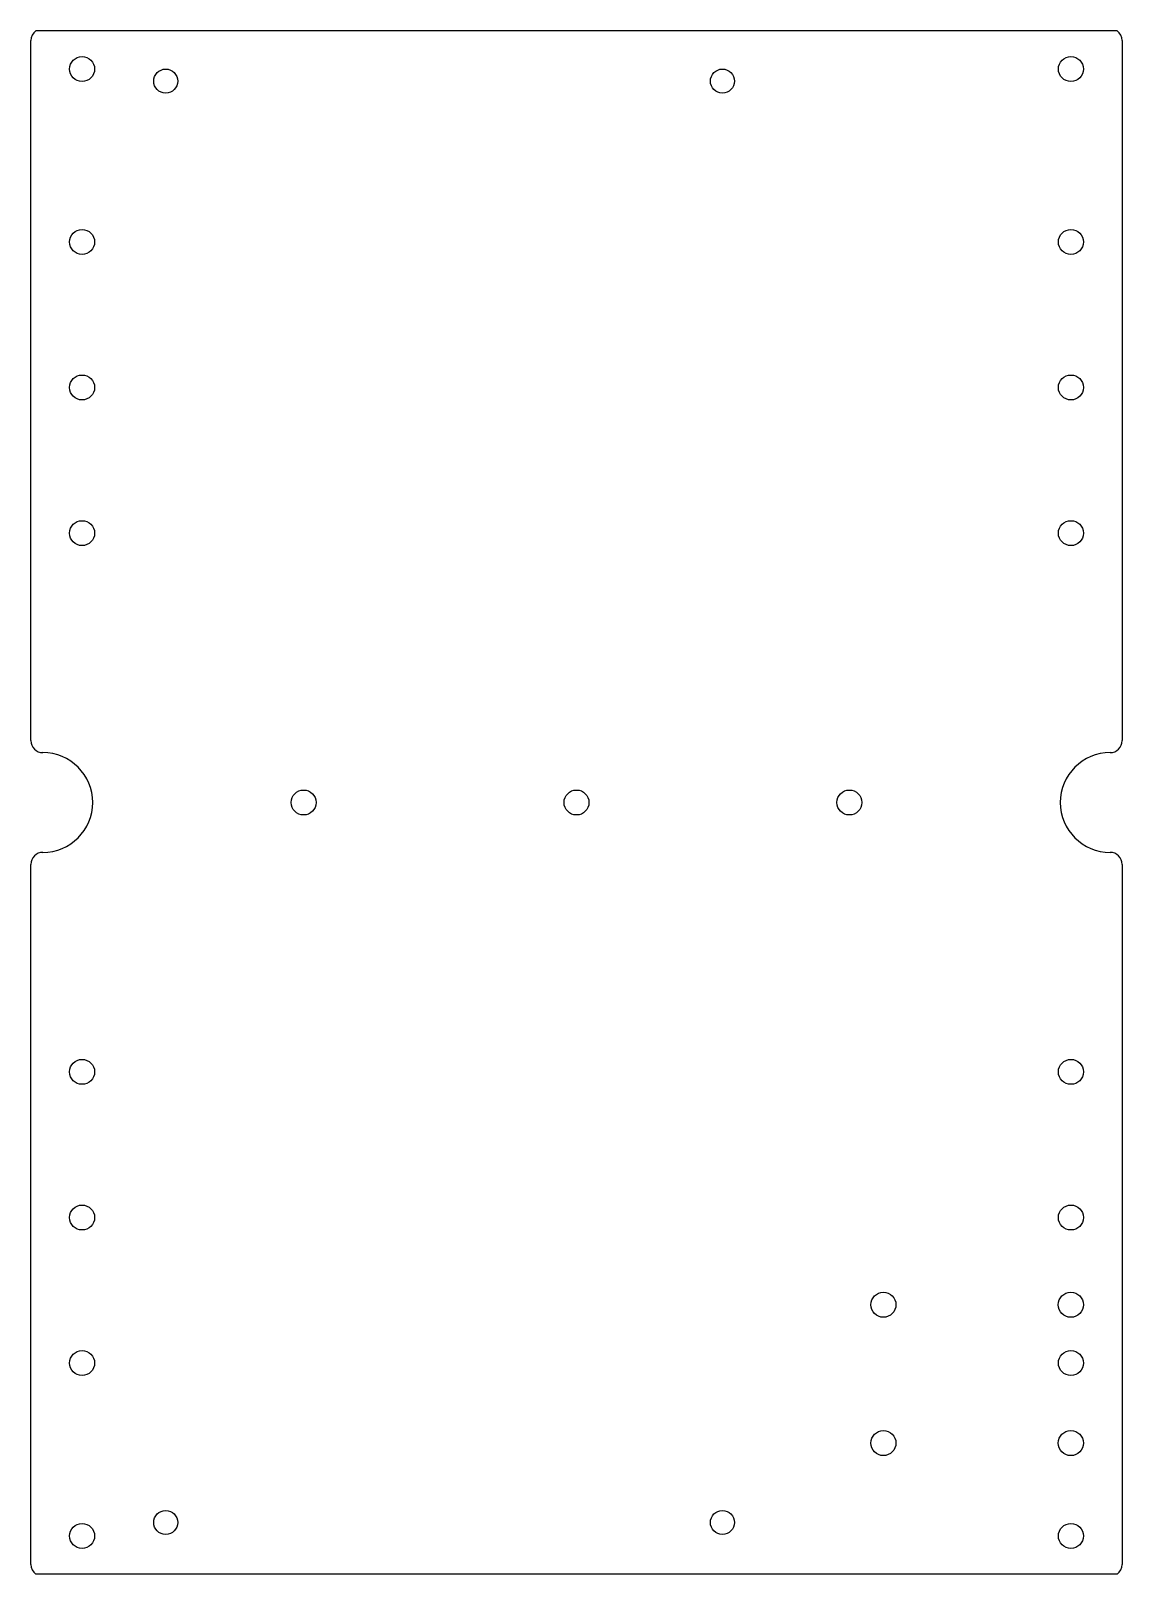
# Model space of a CAD drawing. Header units: millimetres. Extents: x -75 to 75, y -106 to 106.
import ezdxf

# ---------------------------------------------------------------- set-up
doc = ezdxf.new("R2010")
doc.units = ezdxf.units.MM
doc.layers.add('Cut', color=7, linetype='CONTINUOUS')

msp = doc.modelspace()

# ---------------------------------------------------------------- linework, layer by layer
at = {"layer": 'Cut'}
for p, q in [((74.2901, 106, -1.5875), (-74.2901, 106, -1.5875)), ((74.2901, 106, -1.5875), (-74.2901, 106, -1.5875)), ((-74.2901, 106, -1.5875), (-74.2901, 106)), ((74.2901, 106), (-74.2901, 106)), ((-74.2901, 106, -1.5875), (-74.2901, 106)), ((74.2901, 106), (-74.2901, 106)), ((74.2901, 106, -1.5875), (74.2901, 106)), ((74.2901, 106, -1.5875), (74.2901, 106)), ((-74.9799, 8.5, -1.5875), (-74.9799, 104.659, -1.5875)), ((-74.9799, 104.659, -1.5875), (-74.9799, 104.659)), ((-74.9799, 8.5), (-74.9799, 104.659)), ((-74.9799, 104.659, -1.5875), (-74.9799, 104.659)), ((-74.9799, 8.5, -1.5875), (-74.9799, 104.659, -1.5875)), ((-74.9799, 8.5), (-74.9799, 104.659)), ((74.9799, 104.659, -1.5875), (74.9799, 8.5, -1.5875)), ((74.9799, 104.659), (74.9799, 8.5)), ((74.9799, 104.659, -1.5875), (74.9799, 8.5, -1.5875)), ((74.9799, 104.659, -1.5875), (74.9799, 104.659)), ((74.9799, 104.659, -1.5875), (74.9799, 104.659)), ((74.9799, 104.659), (74.9799, 8.5)), ((-54.8, 99.1), (-54.8, 99.1, -1.5875)), ((-54.8, 99.1), (-54.8, 99.1, -1.5875)), ((21.7, 99.1), (21.7, 99.1, -1.5875)), ((21.7, 99.1), (21.7, 99.1, -1.5875)), ((-74.9799, 8.5, -1.5875), (-74.9799, 8.5)), ((-74.9799, 8.5, -1.5875), (-74.9799, 8.5)), ((74.9799, 8.5, -1.5875), (74.9799, 8.5)), ((74.9799, 8.5, -1.5875), (74.9799, 8.5)), ((-73.3322, 6.85235, -1.5875), (-73.3322, 6.85235)), ((-73.3322, 6.85235, -1.5875), (-73.3322, 6.85235)), ((73.3322, 6.85235, -1.5875), (73.3322, 6.85235)), ((73.3322, 6.85235, -1.5875), (73.3322, 6.85235)), ((-73.3322, -6.85235, -1.5875), (-73.3322, -6.85235)), ((-73.3322, -6.85235, -1.5875), (-73.3322, -6.85235)), ((73.3322, -6.85235, -1.5875), (73.3322, -6.85235)), ((73.3322, -6.85235, -1.5875), (73.3322, -6.85235)), ((-74.9799, -104.659, -1.5875), (-74.9799, -8.5, -1.5875)), ((-74.9799, -8.5, -1.5875), (-74.9799, -8.5)), ((-74.9799, -104.659), (-74.9799, -8.5)), ((-74.9799, -8.5, -1.5875), (-74.9799, -8.5)), ((-74.9799, -104.659, -1.5875), (-74.9799, -8.5, -1.5875)), ((-74.9799, -104.659), (-74.9799, -8.5)), ((74.9799, -8.5, -1.5875), (74.9799, -104.659, -1.5875)), ((74.9799, -8.5), (74.9799, -104.659)), ((74.9799, -8.5, -1.5875), (74.9799, -104.659, -1.5875)), ((74.9799, -8.5, -1.5875), (74.9799, -8.5)), ((74.9799, -8.5, -1.5875), (74.9799, -8.5)), ((74.9799, -8.5), (74.9799, -104.659)), ((43.9, -69), (43.9, -69, -1.5875)), ((43.9, -69), (43.9, -69, -1.5875)), ((69.65, -69), (69.65, -69, -1.5875)), ((69.65, -69), (69.65, -69, -1.5875)), ((43.9, -88), (43.9, -88, -1.5875)), ((43.9, -88), (43.9, -88, -1.5875)), ((69.65, -88), (69.65, -88, -1.5875)), ((69.65, -88), (69.65, -88, -1.5875)), ((-54.8, -98.9), (-54.8, -98.9, -1.5875)), ((-54.8, -98.9), (-54.8, -98.9, -1.5875)), ((21.7, -98.9), (21.7, -98.9, -1.5875)), ((21.7, -98.9), (21.7, -98.9, -1.5875)), ((-74.9799, -104.659, -1.5875), (-74.9799, -104.659)), ((-74.9799, -104.659, -1.5875), (-74.9799, -104.659)), ((74.2901, -106, -1.5875), (-74.2901, -106, -1.5875)), ((74.2901, -106, -1.5875), (-74.2901, -106, -1.5875)), ((-74.2901, -106, -1.5875), (-74.2901, -106)), ((74.2901, -106), (-74.2901, -106)), ((-74.2901, -106, -1.5875), (-74.2901, -106)), ((74.2901, -106), (-74.2901, -106)), ((74.2901, -106, -1.5875), (74.2901, -106)), ((74.2901, -106, -1.5875), (74.2901, -106)), ((74.9799, -104.659, -1.5875), (74.9799, -104.659)), ((74.9799, -104.659, -1.5875), (74.9799, -104.659))]:
    msp.add_line(p, q, dxfattribs=at)
for centre, radius in [((-67.9323, 100.75), 1.7145), ((-67.9323, 100.75), 1.7145), ((-67.9323, 100.75), 1.7145), ((-67.9323, 100.75), 1.7145), ((67.9323, 100.75), 1.7145), ((67.9323, 100.75), 1.7145), ((67.9323, 100.75), 1.7145), ((67.9323, 100.75), 1.7145), ((-56.45, 99.1), 1.65), ((-56.45, 99.1), 1.65), ((-56.45, 99.1), 1.65), ((-56.45, 99.1), 1.65), ((20.05, 99.1), 1.65), ((20.05, 99.1), 1.65), ((20.05, 99.1), 1.65), ((20.05, 99.1), 1.65), ((-67.9323, 77.0001), 1.7145), ((-67.9323, 77.0001), 1.7145), ((-67.9323, 77.0001), 1.7145), ((-67.9323, 77.0001), 1.7145), ((67.9323, 77.0001), 1.7145), ((67.9323, 77.0001), 1.7145), ((67.9323, 77.0001), 1.7145), ((67.9323, 77.0001), 1.7145), ((-67.9323, 57.0103), 1.7145), ((-67.9323, 57.0103), 1.7145), ((-67.9323, 57.0103), 1.7145), ((-67.9323, 57.0103), 1.7145), ((67.9323, 57.0103), 1.7145), ((67.9323, 57.0103), 1.7145), ((67.9323, 57.0103), 1.7145), ((67.9323, 57.0103), 1.7145), ((-67.9323, 37), 1.7145), ((-67.9323, 37), 1.7145), ((-67.9323, 37), 1.7145), ((-67.9323, 37), 1.7145), ((67.9323, 37), 1.7145), ((67.9323, 37), 1.7145), ((67.9323, 37), 1.7145), ((67.9323, 37), 1.7145), ((-37.5, 0), 1.7145), ((-37.5, 0), 1.7145), ((-37.5, 0), 1.7145), ((-37.5, 0), 1.7145), ((0, 0), 1.7145), ((0, 0), 1.7145), ((0, 0), 1.7145), ((0, 0), 1.7145), ((37.5, 0), 1.7145), ((37.5, 0), 1.7145), ((37.5, 0), 1.7145), ((37.5, 0), 1.7145), ((-67.9323, -37), 1.7145), ((-67.9323, -37), 1.7145), ((-67.9323, -37), 1.7145), ((-67.9323, -37), 1.7145), ((67.9323, -37), 1.7145), ((67.9323, -37), 1.7145), ((67.9323, -37), 1.7145), ((67.9323, -37), 1.7145), ((-67.9323, -57.0103), 1.7145), ((-67.9323, -57.0103), 1.7145), ((-67.9323, -57.0103), 1.7145), ((-67.9323, -57.0103), 1.7145), ((67.9323, -57.0103), 1.7145), ((67.9323, -57.0103), 1.7145), ((67.9323, -57.0103), 1.7145), ((67.9323, -57.0103), 1.7145), ((42.18, -69), 1.72), ((42.18, -69), 1.72), ((42.18, -69), 1.72), ((42.18, -69), 1.72), ((67.93, -69), 1.72), ((67.93, -69), 1.72), ((67.93, -69), 1.72), ((67.93, -69), 1.72), ((-67.9323, -77.0001), 1.7145), ((-67.9323, -77.0001), 1.7145), ((-67.9323, -77.0001), 1.7145), ((-67.9323, -77.0001), 1.7145), ((67.9323, -77.0001), 1.7145), ((67.9323, -77.0001), 1.7145), ((67.9323, -77.0001), 1.7145), ((67.9323, -77.0001), 1.7145), ((42.18, -88), 1.72), ((42.18, -88), 1.72), ((42.18, -88), 1.72), ((42.18, -88), 1.72), ((67.93, -88), 1.72), ((67.93, -88), 1.72), ((67.93, -88), 1.72), ((67.93, -88), 1.72), ((-56.45, -98.9), 1.65), ((-56.45, -98.9), 1.65), ((-56.45, -98.9), 1.65), ((-56.45, -98.9), 1.65), ((20.05, -98.9), 1.65), ((20.05, -98.9), 1.65), ((20.05, -98.9), 1.65), ((20.05, -98.9), 1.65), ((-67.9323, -100.75), 1.7145), ((-67.9323, -100.75), 1.7145), ((-67.9323, -100.75), 1.7145), ((-67.9323, -100.75), 1.7145), ((67.9323, -100.75), 1.7145), ((67.9323, -100.75), 1.7145), ((67.9323, -100.75), 1.7145), ((67.9323, -100.75), 1.7145)]:
    msp.add_circle(centre, radius, dxfattribs=at)
for centre, radius, start, end in [((-73.3322, 104.659, -1.5875), 1.64765, 125.547, 180), ((-73.3322, 104.659, -1.5875), 1.64765, 125.547, 180), ((-73.3322, 104.659), 1.64765, 125.547, 180), ((-73.3322, 104.659), 1.64765, 125.547, 180), ((73.3322, 104.659, -1.5875), 1.64765, 0, 54.4534), ((73.3322, 104.659, -1.5875), 1.64765, 0, 54.4534), ((73.3322, 104.659), 1.64765, 0, 54.4534), ((73.3322, 104.659), 1.64765, 0, 54.4534), ((-73.3322, 8.5, -1.5875), 1.64765, 180, -90), ((-73.3322, 8.5), 1.64765, 180, -90), ((-73.3322, 8.5, -1.5875), 1.64765, 180, -90), ((-73.3322, 8.5), 1.64765, 180, -90), ((73.3322, 8.5, -1.5875), 1.64765, -90, 0), ((73.3322, 8.5), 1.64765, -90, 0), ((73.3322, 8.5, -1.5875), 1.64765, -90, 0), ((73.3322, 8.5), 1.64765, -90, 0), ((-73.3322, 0, -1.5875), 6.85235, -90, 90), ((-73.3322, 0, -1.5875), 6.85235, -90, 90), ((-73.3322, 0), 6.85235, -90, 90), ((-73.3322, 0), 6.85235, -90, 90), ((73.3322, 0, -1.5875), 6.85235, 90, -90), ((73.3322, 0, -1.5875), 6.85235, 90, -90), ((73.3322, 0), 6.85235, 90, -90), ((73.3322, 0), 6.85235, 90, -90), ((-73.3322, -8.5, -1.5875), 1.64765, 90, 180), ((-73.3322, -8.5), 1.64765, 90, 180), ((-73.3322, -8.5, -1.5875), 1.64765, 90, 180), ((-73.3322, -8.5), 1.64765, 90, 180), ((73.3322, -8.5, -1.5875), 1.64765, 0, 90), ((73.3322, -8.5), 1.64765, 0, 90), ((73.3322, -8.5, -1.5875), 1.64765, 0, 90), ((73.3322, -8.5), 1.64765, 0, 90), ((-73.3322, -104.659, -1.5875), 1.64765, -180, -125.547), ((-73.3322, -104.659, -1.5875), 1.64765, -180, -125.547), ((-73.3322, -104.659), 1.64765, -180, -125.547), ((-73.3322, -104.659), 1.64765, -180, -125.547), ((73.3322, -104.659, -1.5875), 1.64765, -54.4534, 0), ((73.3322, -104.659, -1.5875), 1.64765, -54.4534, 0), ((73.3322, -104.659), 1.64765, -54.4534, 0), ((73.3322, -104.659), 1.64765, -54.4534, 0)]:
    msp.add_arc(centre, radius, start, end, dxfattribs=at)
for points in [[(-67.9323, 102.465, -1.5875), (-67.9323, 102.465)], [(-67.9323, 102.465, -1.5875), (-67.9323, 102.465)], [(67.9323, 102.465, -1.5875), (67.9323, 102.465)], [(67.9323, 102.465, -1.5875), (67.9323, 102.465)], [(-67.9323, 78.7146, -1.5875), (-67.9323, 78.7146)], [(-67.9323, 78.7146, -1.5875), (-67.9323, 78.7146)], [(67.9323, 78.7146, -1.5875), (67.9323, 78.7146)], [(67.9323, 78.7146, -1.5875), (67.9323, 78.7146)], [(-67.9323, 58.7248, -1.5875), (-67.9323, 58.7248)], [(-67.9323, 58.7248, -1.5875), (-67.9323, 58.7248)], [(67.9323, 58.7248, -1.5875), (67.9323, 58.7248)], [(67.9323, 58.7248, -1.5875), (67.9323, 58.7248)], [(-67.9323, 38.7145, -1.5875), (-67.9323, 38.7145)], [(-67.9323, 38.7145, -1.5875), (-67.9323, 38.7145)], [(67.9323, 38.7145, -1.5875), (67.9323, 38.7145)], [(67.9323, 38.7145, -1.5875), (67.9323, 38.7145)], [(-37.5, 1.7145, -1.5875), (-37.5, 1.7145)], [(-37.5, 1.7145, -1.5875), (-37.5, 1.7145)], [(0, 1.7145, -1.5875), (0, 1.7145)], [(0, 1.7145, -1.5875), (0, 1.7145)], [(37.5, 1.7145, -1.5875), (37.5, 1.7145)], [(37.5, 1.7145, -1.5875), (37.5, 1.7145)], [(-67.9323, -35.2855, -1.5875), (-67.9323, -35.2855)], [(-67.9323, -35.2855, -1.5875), (-67.9323, -35.2855)], [(67.9323, -35.2855, -1.5875), (67.9323, -35.2855)], [(67.9323, -35.2855, -1.5875), (67.9323, -35.2855)], [(-67.9323, -55.2958, -1.5875), (-67.9323, -55.2958)], [(-67.9323, -55.2958, -1.5875), (-67.9323, -55.2958)], [(67.9323, -55.2958, -1.5875), (67.9323, -55.2958)], [(67.9323, -55.2958, -1.5875), (67.9323, -55.2958)], [(-67.9323, -75.2856, -1.5875), (-67.9323, -75.2856)], [(-67.9323, -75.2856, -1.5875), (-67.9323, -75.2856)], [(67.9323, -75.2856, -1.5875), (67.9323, -75.2856)], [(67.9323, -75.2856, -1.5875), (67.9323, -75.2856)], [(-67.9323, -99.0355, -1.5875), (-67.9323, -99.0355)], [(-67.9323, -99.0355, -1.5875), (-67.9323, -99.0355)], [(67.9323, -99.0355, -1.5875), (67.9323, -99.0355)], [(67.9323, -99.0355, -1.5875), (67.9323, -99.0355)]]:
    msp.add_open_spline(points, degree=1, dxfattribs=at)

doc.saveas('drawing.dxf')
